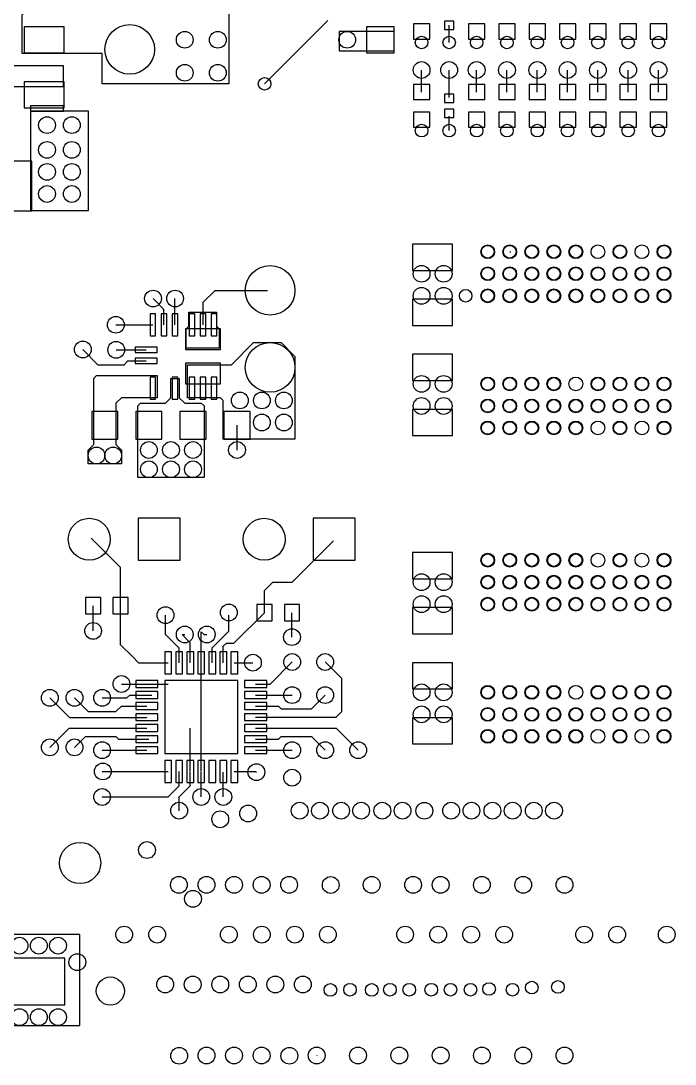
# Model space of a CAD drawing. Extents: x 1 to 15.9, y 0.4 to 4.
# Drawn here: x 1.821 to 2.756, y 1.016 to 2.507 of the extents above; entities that cross this region are included whole.
import ezdxf

# ---------------------------------------------------------------- set-up
doc = ezdxf.new("R2010")
doc.units = 0
doc.layers.get('0').update_dxf_attribs({"linetype": 'CONTINUOUS'})
doc.layers.add('gtl', color=1, linetype='CONTINUOUS')

# ---------------------------------------------------------------- blocks, each defined once
blk = doc.blocks.new('D15')
blk.add_lwpolyline([(-0.01085, -0.0118), (0.01085, -0.0118), (0.01085, 0.0118), (-0.01085, 0.0118)], close=True)
blk = doc.blocks.new('D16')
blk.add_lwpolyline([(-0.0069, -0.0059), (0.0069, -0.0059), (0.0069, 0.0059), (-0.0069, 0.0059)], close=True)
blk = doc.blocks.new('D18')
blk.add_lwpolyline([(-0.0118, -0.01085), (0.0118, -0.01085), (0.0118, 0.01085), (-0.0118, 0.01085)], close=True)
blk = doc.blocks.new('D19')
blk.add_lwpolyline([(-0.0197, -0.0187), (0.0197, -0.0187), (0.0197, 0.0187), (-0.0197, 0.0187)], close=True)
blk = doc.blocks.new('D24')
blk.add_lwpolyline([(-0.02855, -0.0187), (0.02855, -0.0187), (0.02855, 0.0187), (-0.02855, 0.0187)], close=True)
blk = doc.blocks.new('D26')
blk.add_lwpolyline([(-0.00395, -0.01575), (0.00395, -0.01575), (0.00395, 0.01575), (-0.00395, 0.01575)], close=True)
blk = doc.blocks.new('D27')
blk.add_lwpolyline([(-0.01575, -0.00395), (0.01575, -0.00395), (0.01575, 0.00395), (-0.01575, 0.00395)], close=True)
blk = doc.blocks.new('D28')
blk.add_lwpolyline([(-0.02265, -0.03545), (0.02265, -0.03545), (0.02265, 0.03545), (-0.02265, 0.03545)], close=True)
blk = doc.blocks.new('D33')
blk.add_lwpolyline([(-0.0187, -0.0197), (0.0187, -0.0197), (0.0187, 0.0197), (-0.0187, 0.0197)], close=True)
blk = doc.blocks.new('D35')
blk.add_circle((0, 0), 0.00985)
blk = doc.blocks.new('D39')
blk.add_circle((0, 0), 0.0295)
blk = doc.blocks.new('D50')
blk.add_lwpolyline([(-0.01575, -0.0049), (0.01575, -0.0049), (0.01575, 0.0049), (-0.01575, 0.0049)], close=True)
blk = doc.blocks.new('D51')
blk.add_lwpolyline([(-0.0049, -0.01575), (0.0049, -0.01575), (0.0049, 0.01575), (-0.0049, 0.01575)], close=True)
blk = doc.blocks.new('D52')
blk.add_lwpolyline([(-0.05215, -0.05215), (0.05215, -0.05215), (0.05215, 0.05215), (-0.05215, 0.05215)], close=True)
blk = doc.blocks.new('D54')
blk.add_lwpolyline([(-0.0492, -0.03345), (0.0492, -0.03345), (0.0492, 0.03345), (-0.0492, 0.03345)], close=True)
blk = doc.blocks.new('D83')
blk.add_lwpolyline([(-0.06275, -0.06495), (0.06275, -0.06495), (0.06275, 0.06495), (-0.06275, 0.06495)], close=True)
blk = doc.blocks.new('D95')
blk.add_lwpolyline([(-0.0236, -0.00395), (0.0236, -0.00395), (0.0236, 0.00395), (-0.0236, 0.00395)], close=True)
blk = doc.blocks.new('D98')
blk.add_lwpolyline([(-0.04135, -0.07085), (0.04135, -0.07085), (0.04135, 0.07085), (-0.04135, 0.07085)], close=True)
blk = doc.blocks.new('D100')
blk.add_lwpolyline([(-0.07875, -0.01475), (0.07875, -0.01475), (0.07875, 0.01475), (-0.07875, 0.01475)], close=True)
blk = doc.blocks.new('D105')
blk.add_lwpolyline([(-0.0251, -0.01475), (0.0251, -0.01475), (0.0251, 0.01475), (-0.0251, 0.01475)], close=True)
blk = doc.blocks.new('D106')
blk.add_lwpolyline([(-0.03935, -0.0138), (0.03935, -0.0138), (0.03935, 0.0138), (-0.03935, 0.0138)], close=True)
blk = doc.blocks.new('D109')
blk.add_circle((0, 0), 0.0201)
blk = doc.blocks.new('D110')
blk.add_circle((0, 0), 0.03)
blk = doc.blocks.new('D112')
blk.add_lwpolyline([(-0.03, -0.03), (0.03, -0.03), (0.03, 0.03), (-0.03, 0.03)], close=True)
blk = doc.blocks.new('D113')
blk.add_circle((0, 0), 0.0355)
blk = doc.blocks.new('D120')
blk.add_circle((0, 0), 0.012)
blk = doc.blocks.new('D121')
blk.add_circle((0, 0), 0.009)

msp = doc.modelspace()

# ---------------------------------------------------------------- linework, layer by layer
at = {"layer": 'gtl', "color": 1}
for points in [[(2.1181, 2.4173), (1.937, 2.4173), (1.937, 2.4606), (1.8228, 2.4606), (1.8228, 2.5157), (1.8307, 2.5236), (1.8819, 2.5236), (1.8819, 2.5591), (2.1181, 2.5591), (2.1181, 2.4173)], [(2.1693, 2.4173), (2.2598, 2.5079)], [(2.4331, 2.4764), (2.4331, 2.501)], [(2.3937, 2.4055), (2.3937, 2.437)], [(2.4331, 2.3976), (2.4331, 2.437)], [(2.4724, 2.4055), (2.4724, 2.437)], [(2.5157, 2.4055), (2.5157, 2.437)], [(2.5591, 2.4055), (2.5591, 2.437)], [(2.6024, 2.4055), (2.6024, 2.437)], [(2.6457, 2.4055), (2.6457, 2.437)], [(2.689, 2.4055), (2.689, 2.437)], [(2.7323, 2.4055), (2.7323, 2.437)], [(2.4331, 2.3504), (2.4331, 2.3711)], [(2.4331, 2.3504), (2.4331, 2.3504)], [(2.4882, 2.1772), (2.4882, 2.1772)], [(2.5197, 2.1772), (2.5212, 2.1772)], [(2.4882, 2.1457), (2.4882, 2.1457)], [(2.4882, 2.1457), (2.4882, 2.1457)], [(2.5197, 2.1457), (2.5197, 2.1457)], [(2.5512, 2.1457), (2.5512, 2.1457)], [(2.5827, 2.1457), (2.5827, 2.1457)], [(2.0813, 2.0728), (2.0813, 2.1049), (2.0984, 2.122)], [(2.0984, 2.122), (2.1732, 2.122)], [(2.0098, 2.1102), (2.0254, 2.0947)], [(2.0411, 2.0728), (2.0411, 2.1102)], [(2.4882, 2.1142), (2.4882, 2.1142)], [(2.5197, 2.1142), (2.5197, 2.1142)], [(2.5512, 2.1142), (2.5512, 2.1142)], [(2.0254, 2.0728), (2.0254, 2.0947)], [(2.1004, 2.0709), (2.1043, 2.0669), (2.1043, 2.0394), (2.0571, 2.0394), (2.0571, 2.0669), (2.061, 2.0709), (2.061, 2.0906), (2.1004, 2.0906), (2.1004, 2.0709)], [(1.9567, 2.0728), (2.0096, 2.0728)], [(2.2126, 2.0276), (2.2126, 1.9094), (2.1102, 1.9094), (2.1102, 1.9646), (2.1063, 1.9685), (2.0591, 1.9685), (2.0591, 2.0157), (2.122, 2.0157), (2.1535, 2.0472), (2.1929, 2.0472), (2.2126, 2.0276)], [(1.9094, 2.0374), (1.9311, 2.0157)], [(1.9572, 2.0369), (2.0001, 2.0369)], [(1.9311, 2.0157), (1.9685, 2.0157)], [(1.9685, 2.0157), (1.9739, 2.0212)], [(1.9739, 2.0212), (2.0001, 2.0212)], [(2.0157, 1.9685), (1.9646, 1.9685), (1.9567, 1.9606), (1.9567, 1.9016), (1.9646, 1.8937), (1.9646, 1.874), (1.9173, 1.874), (1.9173, 1.8937), (1.9252, 1.9016), (1.9252, 1.9961), (1.9291, 2), (2.0157, 2), (2.0157, 1.9685)], [(2.0472, 1.9685), (2.0551, 1.9606), (2.0787, 1.9606), (2.0827, 1.9567), (2.0827, 1.8543), (1.9882, 1.8543), (1.9882, 1.9567), (1.9921, 1.9606), (2.0276, 1.9606), (2.0354, 1.9685), (2.0354, 1.9961), (2.0472, 1.9961), (2.0472, 1.9685)], [(2.1299, 1.8937), (2.1299, 1.9291)], [(1.9213, 1.7677), (1.9634, 1.7256)], [(2.1691, 1.6927), (2.1811, 1.7047), (2.2087, 1.7047), (2.2677, 1.7638)], [(1.9634, 1.6711), (1.9634, 1.7256)], [(2.1691, 1.6612), (2.1691, 1.6927)], [(1.9241, 1.635), (1.9241, 1.6711)], [(1.9634, 1.6153), (1.9634, 1.6711)], [(2.0276, 1.6299), (2.0276, 1.6575)], [(2.0945, 1.6109), (2.1181, 1.6345), (2.1181, 1.6575)], [(2.1255, 1.6176), (2.169, 1.6611)], [(2.169, 1.6611), (2.1691, 1.6612)], [(2.1691, 1.6612), (2.1693, 1.6614)], [(2.2084, 1.6262), (2.2084, 1.6611)], [(2.0276, 1.6299), (2.0472, 1.6102)], [(2.0512, 1.6299), (2.063, 1.6181)], [(2.0512, 1.6299), (2.0551, 1.6299)], [(2.0787, 1.5896), (2.0787, 1.6339)], [(2.0787, 1.6339), (2.0827, 1.6299), (2.0866, 1.6299)], [(1.9634, 1.6153), (1.9803, 1.5984)], [(2.063, 1.5896), (2.063, 1.6181)], [(2.1102, 1.6132), (2.1146, 1.6176)], [(2.1102, 1.5896), (2.1102, 1.6132)], [(2.1146, 1.6176), (2.1255, 1.6176)], [(1.9803, 1.5984), (1.9892, 1.5896)], [(2.0472, 1.5896), (2.0472, 1.6102)], [(2.0945, 1.5896), (2.0945, 1.6109)], [(1.9892, 1.5896), (2.0315, 1.5896)], [(2.0787, 1.5118), (2.0787, 1.5896)], [(2.126, 1.5896), (2.1526, 1.5896)], [(2.1772, 1.5591), (2.2087, 1.5906)], [(2.2559, 1.5906), (2.2795, 1.5669)], [(2.2795, 1.5197), (2.2795, 1.5669)], [(1.9646, 1.5591), (2.001, 1.5591)], [(2.001, 1.5591), (2.0315, 1.5591)], [(2.1565, 1.5591), (2.1772, 1.5591)], [(1.8622, 1.5394), (1.8904, 1.5112), (2.0004, 1.5112)], [(1.8976, 1.5394), (1.9173, 1.5197), (1.9567, 1.5197)], [(1.937, 1.5394), (1.9724, 1.5394)], [(1.9724, 1.5394), (1.9764, 1.5433)], [(1.9764, 1.5433), (2.001, 1.5433)], [(2.001, 1.5433), (2.0079, 1.5433)], [(2.1565, 1.5433), (2.2087, 1.5433)], [(2.2362, 1.5236), (2.2559, 1.5433)], [(1.9567, 1.5197), (1.9646, 1.5276), (2.001, 1.5276)], [(2.1565, 1.5276), (2.189, 1.5276)], [(2.189, 1.5276), (2.1929, 1.5236)], [(2.1929, 1.5236), (2.2362, 1.5236)], [(2.0004, 1.5112), (2.001, 1.5118)], [(2.0787, 1.4341), (2.0787, 1.5118)], [(2.1565, 1.5118), (2.2717, 1.5118), (2.2795, 1.5197)], [(1.8622, 1.4685), (1.8898, 1.4961)], [(1.8898, 1.4961), (2.001, 1.4961)], [(2.063, 1.4341), (2.063, 1.4961)], [(2.1565, 1.4961), (2.2717, 1.4961)], [(2.2717, 1.4961), (2.3031, 1.4646)], [(1.8976, 1.4685), (1.9134, 1.4843)], [(1.9134, 1.4843), (1.9567, 1.4843), (1.9606, 1.4803)], [(1.9606, 1.4803), (2.001, 1.4803)], [(2.001, 1.4803), (2.0039, 1.4803)], [(2.001, 1.4803), (2.001, 1.4803)], [(2.1565, 1.4803), (2.189, 1.4803), (2.1929, 1.4843)], [(2.1929, 1.4843), (2.2362, 1.4843)], [(2.2362, 1.4843), (2.2559, 1.4646)], [(1.937, 1.4646), (2.001, 1.4646)], [(2.1565, 1.4646), (2.2087, 1.4646)], [(1.937, 1.4331), (1.938, 1.4341)], [(1.938, 1.4341), (2.0315, 1.4341)], [(2.0472, 1.4134), (2.0472, 1.4341)], [(2.0472, 1.3976), (2.063, 1.4134), (2.063, 1.4333)], [(2.0787, 1.3976), (2.0787, 1.4333)], [(2.1102, 1.3976), (2.1102, 1.4333)], [(2.126, 1.4341), (2.1565, 1.4341)], [(2.1565, 1.4341), (2.1575, 1.4331)], [(2.0315, 1.3976), (2.0472, 1.4134)], [(1.937, 1.3976), (2.0315, 1.3976)], [(2.0472, 1.378), (2.0472, 1.3976)], [(2.2437, 1.028), (2.2441, 1.0276)]]:
    msp.add_lwpolyline(points, dxfattribs=at)

# ---------------------------------------------------------------- block references
at = {"layer": 'gtl'}
for name, p in [('D16', (2.4331, 2.501)), ('D24', (1.8543, 2.4803)), ('D113', (1.9764, 2.4665)), ('D120', (2.0551, 2.4803)), ('D120', (2.1024, 2.4803)), ('D120', (2.2874, 2.4803)), ('D106', (2.315, 2.4783)), ('D19', (2.3346, 2.4803)), ('D18', (2.3937, 2.4921)), ('D18', (2.4724, 2.4921)), ('D18', (2.5157, 2.4921)), ('D18', (2.5591, 2.4921)), ('D18', (2.6024, 2.4921)), ('D18', (2.6457, 2.4921)), ('D18', (2.689, 2.4921)), ('D18', (2.7323, 2.4921)), ('D121', (2.3937, 2.4764)), ('D121', (2.4331, 2.4764)), ('D121', (2.4724, 2.4764)), ('D121', (2.5157, 2.4764)), ('D121', (2.5591, 2.4764)), ('D121', (2.6024, 2.4764)), ('D121', (2.6457, 2.4764)), ('D121', (2.689, 2.4764)), ('D121', (2.7323, 2.4764)), ('D120', (2.3937, 2.437)), ('D120', (2.4331, 2.437)), ('D120', (2.4724, 2.437)), ('D120', (2.5157, 2.437)), ('D120', (2.5591, 2.437)), ('D120', (2.6024, 2.437)), ('D120', (2.6457, 2.437)), ('D120', (2.689, 2.437)), ('D120', (2.7323, 2.437)), ('D100', (1.8032, 2.4281)), ('D120', (2.0551, 2.4331)), ('D120', (2.1024, 2.4331)), ('D24', (1.8543, 2.4016)), ('D121', (2.1693, 2.4173)), ('D18', (2.3937, 2.4055)), ('D16', (2.4331, 2.3967)), ('D18', (2.4724, 2.4055)), ('D18', (2.5157, 2.4055)), ('D18', (2.5591, 2.4055)), ('D18', (2.6024, 2.4055)), ('D18', (2.6457, 2.4055)), ('D18', (2.689, 2.4055)), ('D18', (2.7323, 2.4055)), ('D98', (1.876, 2.3071)), ('D95', (1.8583, 2.3819)), ('D18', (2.3937, 2.3661)), ('D16', (2.4331, 2.375)), ('D18', (2.4724, 2.3661)), ('D18', (2.5157, 2.3661)), ('D18', (2.5591, 2.3661)), ('D18', (2.6024, 2.3661)), ('D18', (2.6457, 2.3661)), ('D18', (2.689, 2.3661)), ('D18', (2.7323, 2.3661)), ('D120', (1.8583, 2.3583)), ('D120', (1.8937, 2.3583)), ('D121', (2.3937, 2.3504)), ('D121', (2.4331, 2.3504)), ('D121', (2.4724, 2.3504)), ('D121', (2.5157, 2.3504)), ('D121', (2.5591, 2.3504)), ('D121', (2.6024, 2.3504)), ('D121', (2.6457, 2.3504)), ('D121', (2.689, 2.3504)), ('D121', (2.7323, 2.3504)), ('D120', (1.8583, 2.3228)), ('D120', (1.8937, 2.3228)), ('D28', (1.814, 2.2712)), ('D120', (1.8583, 2.2913)), ('D120', (1.8937, 2.2913)), ('D120', (1.8583, 2.2598)), ('D120', (1.8937, 2.2598)), ('D24', (2.4094, 2.1693)), ('D35', (2.4882, 2.1772)), ('D121', (2.4882, 2.1772)), ('D35', (2.5197, 2.1772)), ('D121', (2.5197, 2.1772)), ('D35', (2.5512, 2.1772)), ('D121', (2.5512, 2.1772)), ('D35', (2.5827, 2.1772)), ('D121', (2.5827, 2.1772)), ('D35', (2.6142, 2.1772)), ('D121', (2.6142, 2.1772)), ('D35', (2.6457, 2.1772)), ('D35', (2.6772, 2.1772)), ('D121', (2.6772, 2.1772)), ('D35', (2.7087, 2.1772)), ('D35', (2.7402, 2.1772)), ('D121', (2.7402, 2.1772)), ('D113', (2.1772, 2.122)), ('D120', (2.3937, 2.1457)), ('D120', (2.4252, 2.1457)), ('D35', (2.4882, 2.1457)), ('D121', (2.4882, 2.1457)), ('D35', (2.5197, 2.1457)), ('D121', (2.5197, 2.1457)), ('D35', (2.5512, 2.1457)), ('D121', (2.5512, 2.1457)), ('D35', (2.5827, 2.1457)), ('D121', (2.5827, 2.1457)), ('D35', (2.6142, 2.1457)), ('D121', (2.6142, 2.1457)), ('D35', (2.6457, 2.1457)), ('D121', (2.6457, 2.1457)), ('D35', (2.6772, 2.1457)), ('D121', (2.6772, 2.1457)), ('D35', (2.7087, 2.1457)), ('D121', (2.7087, 2.1457)), ('D35', (2.7402, 2.1457)), ('D121', (2.7402, 2.1457)), ('D120', (2.0098, 2.1102)), ('D120', (2.0413, 2.1102)), ('D120', (2.3937, 2.1142)), ('D120', (2.4252, 2.1142)), ('D121', (2.4567, 2.1142)), ('D35', (2.4882, 2.1142)), ('D121', (2.4882, 2.1142)), ('D35', (2.5197, 2.1142)), ('D121', (2.5197, 2.1142)), ('D35', (2.5512, 2.1142)), ('D121', (2.5512, 2.1142)), ('D35', (2.5827, 2.1142)), ('D121', (2.5827, 2.1142)), ('D35', (2.6142, 2.1142)), ('D121', (2.6142, 2.1142)), ('D35', (2.6457, 2.1142)), ('D121', (2.6457, 2.1142)), ('D35', (2.6772, 2.1142)), ('D121', (2.6772, 2.1142)), ('D35', (2.7087, 2.1142)), ('D121', (2.7087, 2.1142)), ('D35', (2.7402, 2.1142)), ('D121', (2.7402, 2.1142)), ('D24', (2.4094, 2.0906)), ('D26', (2.0096, 2.0728)), ('D26', (2.0254, 2.0728)), ('D26', (2.0411, 2.0728)), ('D26', (2.0656, 2.0728)), ('D26', (2.0813, 2.0728)), ('D26', (2.097, 2.0728)), ('D120', (1.9567, 2.0728)), ('D105', (2.0812, 2.0522)), ('D120', (1.9094, 2.0374)), ('D120', (1.9572, 2.0369)), ('D113', (2.1772, 2.0118)), ('D27', (2.0001, 2.0369)), ('D24', (2.4094, 2.0118)), ('D27', (2.0001, 2.0212)), ('D105', (2.0812, 2.003)), ('D120', (2.3937, 1.9882)), ('D120', (2.4252, 1.9882)), ('D26', (2.0096, 1.9823)), ('D26', (2.0411, 1.9823)), ('D26', (2.0656, 1.9823)), ('D26', (2.0813, 1.9823)), ('D26', (2.097, 1.9823)), ('D35', (2.4882, 1.9882)), ('D121', (2.4882, 1.9882)), ('D35', (2.5197, 1.9882)), ('D121', (2.5197, 1.9882)), ('D35', (2.5512, 1.9882)), ('D121', (2.5512, 1.9882)), ('D35', (2.5827, 1.9882)), ('D121', (2.5827, 1.9882)), ('D35', (2.6142, 1.9882)), ('D35', (2.6457, 1.9882)), ('D121', (2.6457, 1.9882)), ('D35', (2.6772, 1.9882)), ('D121', (2.6772, 1.9882)), ('D35', (2.7087, 1.9882)), ('D121', (2.7087, 1.9882)), ('D35', (2.7402, 1.9882)), ('D121', (2.7402, 1.9882)), ('D120', (2.1339, 1.9646)), ('D120', (2.1654, 1.9646)), ('D120', (2.1969, 1.9646)), ('D120', (2.3937, 1.9567)), ('D120', (2.4252, 1.9567)), ('D35', (2.4882, 1.9567)), ('D121', (2.4882, 1.9567)), ('D35', (2.5197, 1.9567)), ('D121', (2.5197, 1.9567)), ('D35', (2.5512, 1.9567)), ('D121', (2.5512, 1.9567)), ('D35', (2.5827, 1.9567)), ('D121', (2.5827, 1.9567)), ('D35', (2.6142, 1.9567)), ('D121', (2.6142, 1.9567)), ('D35', (2.6457, 1.9567)), ('D121', (2.6457, 1.9567)), ('D35', (2.6772, 1.9567)), ('D121', (2.6772, 1.9567)), ('D35', (2.7087, 1.9567)), ('D121', (2.7087, 1.9567)), ('D35', (2.7402, 1.9567)), ('D121', (2.7402, 1.9567)), ('D33', (1.9409, 1.9291)), ('D33', (2.0039, 1.9291)), ('D33', (2.0669, 1.9291)), ('D33', (2.1299, 1.9291)), ('D120', (2.1654, 1.9331)), ('D120', (2.1969, 1.9331)), ('D24', (2.4094, 1.9331)), ('D35', (2.4882, 1.9252)), ('D121', (2.4882, 1.9252)), ('D35', (2.5197, 1.9252)), ('D121', (2.5197, 1.9252)), ('D35', (2.5512, 1.9252)), ('D121', (2.5512, 1.9252)), ('D35', (2.5827, 1.9252)), ('D121', (2.5827, 1.9252)), ('D35', (2.6142, 1.9252)), ('D121', (2.6142, 1.9252)), ('D35', (2.6457, 1.9252)), ('D35', (2.6772, 1.9252)), ('D121', (2.6772, 1.9252)), ('D35', (2.7087, 1.9252)), ('D35', (2.7402, 1.9252)), ('D121', (2.7402, 1.9252)), ('D120', (1.9291, 1.8858)), ('D120', (1.9528, 1.8858)), ('D120', (2.0039, 1.8937)), ('D120', (2.0354, 1.8937)), ('D120', (2.0669, 1.8937)), ('D120', (2.1299, 1.8937)), ('D120', (2.0039, 1.8661)), ('D120', (2.0354, 1.8661)), ('D120', (2.0669, 1.8661)), ('D110', (1.9187, 1.7661)), ('D112', (2.0187, 1.7661)), ('D110', (2.1687, 1.7661)), ('D112', (2.2687, 1.7661)), ('D24', (2.4094, 1.7283)), ('D35', (2.4882, 1.7362)), ('D35', (2.5197, 1.7362)), ('D35', (2.5512, 1.7362)), ('D35', (2.5827, 1.7362)), ('D35', (2.6142, 1.7362)), ('D35', (2.6457, 1.7362)), ('D35', (2.6772, 1.7362)), ('D35', (2.7087, 1.7362)), ('D35', (2.7402, 1.7362)), ('D121', (2.4882, 1.7362)), ('D121', (2.5197, 1.7362)), ('D121', (2.5512, 1.7362)), ('D121', (2.5827, 1.7362)), ('D121', (2.6142, 1.7362)), ('D121', (2.6772, 1.7362)), ('D121', (2.7402, 1.7362)), ('D120', (2.3937, 1.7047)), ('D120', (2.4252, 1.7047)), ('D35', (2.4882, 1.7047)), ('D121', (2.4882, 1.7047)), ('D35', (2.5197, 1.7047)), ('D121', (2.5197, 1.7047)), ('D35', (2.5512, 1.7047)), ('D121', (2.5512, 1.7047)), ('D35', (2.5827, 1.7047)), ('D121', (2.5827, 1.7047)), ('D35', (2.6142, 1.7047)), ('D121', (2.6142, 1.7047)), ('D35', (2.6457, 1.7047)), ('D121', (2.6457, 1.7047)), ('D35', (2.6772, 1.7047)), ('D121', (2.6772, 1.7047)), ('D35', (2.7087, 1.7047)), ('D121', (2.7087, 1.7047)), ('D35', (2.7402, 1.7047)), ('D121', (2.7402, 1.7047)), ('D15', (1.9241, 1.6711)), ('D15', (1.9634, 1.6711)), ('D120', (2.1181, 1.6614)), ('D15', (2.1691, 1.6611)), ('D15', (2.2084, 1.6611)), ('D120', (2.3937, 1.6732)), ('D120', (2.4252, 1.6732)), ('D35', (2.4882, 1.6732)), ('D121', (2.4882, 1.6732)), ('D35', (2.5197, 1.6732)), ('D121', (2.5197, 1.6732)), ('D35', (2.5512, 1.6732)), ('D121', (2.5512, 1.6732)), ('D35', (2.5827, 1.6732)), ('D121', (2.5827, 1.6732)), ('D35', (2.6142, 1.6732)), ('D121', (2.6142, 1.6732)), ('D35', (2.6457, 1.6732)), ('D121', (2.6457, 1.6732)), ('D35', (2.6772, 1.6732)), ('D121', (2.6772, 1.6732)), ('D35', (2.7087, 1.6732)), ('D121', (2.7087, 1.6732)), ('D35', (2.7402, 1.6732)), ('D121', (2.7402, 1.6732)), ('D120', (2.0276, 1.6575)), ('D24', (2.4094, 1.6496)), ('D120', (1.9241, 1.635)), ('D120', (2.0551, 1.6299)), ('D120', (2.0866, 1.6299)), ('D120', (2.2084, 1.6262)), ('D51', (2.0315, 1.5896)), ('D51', (2.0472, 1.5896)), ('D51', (2.063, 1.5896)), ('D51', (2.0787, 1.5896)), ('D51', (2.0945, 1.5896)), ('D51', (2.1102, 1.5896)), ('D51', (2.126, 1.5896)), ('D120', (2.1526, 1.5896)), ('D120', (2.2087, 1.5906)), ('D120', (2.2559, 1.5906)), ('D24', (2.4094, 1.5709)), ('D120', (1.9646, 1.5591)), ('D120', (1.8622, 1.5394)), ('D120', (1.8976, 1.5394)), ('D120', (1.937, 1.5394)), ('D50', (2.001, 1.5591)), ('D52', (2.0787, 1.5118)), ('D50', (2.1565, 1.5591)), ('D120', (2.2087, 1.5433)), ('D120', (2.2559, 1.5433)), ('D120', (2.3937, 1.5472)), ('D120', (2.4252, 1.5472)), ('D35', (2.4882, 1.5472)), ('D121', (2.4882, 1.5472)), ('D35', (2.5197, 1.5472)), ('D121', (2.5197, 1.5472)), ('D35', (2.5512, 1.5472)), ('D121', (2.5512, 1.5472)), ('D35', (2.5827, 1.5472)), ('D121', (2.5827, 1.5472)), ('D35', (2.6142, 1.5472)), ('D35', (2.6457, 1.5472)), ('D121', (2.6457, 1.5472)), ('D35', (2.6772, 1.5472)), ('D121', (2.6772, 1.5472)), ('D35', (2.7087, 1.5472)), ('D121', (2.7087, 1.5472)), ('D35', (2.7402, 1.5472)), ('D121', (2.7402, 1.5472)), ('D50', (2.001, 1.5433)), ('D50', (2.1565, 1.5433)), ('D50', (2.001, 1.5276)), ('D50', (2.1565, 1.5276)), ('D120', (2.3937, 1.5157)), ('D120', (2.4252, 1.5157)), ('D35', (2.4882, 1.5157)), ('D121', (2.4882, 1.5157)), ('D35', (2.5197, 1.5157)), ('D121', (2.5197, 1.5157)), ('D35', (2.5512, 1.5157)), ('D121', (2.5512, 1.5157)), ('D35', (2.5827, 1.5157)), ('D121', (2.5827, 1.5157)), ('D35', (2.6142, 1.5157)), ('D121', (2.6142, 1.5157)), ('D35', (2.6457, 1.5157)), ('D121', (2.6457, 1.5157)), ('D35', (2.6772, 1.5157)), ('D121', (2.6772, 1.5157)), ('D35', (2.7087, 1.5157)), ('D121', (2.7087, 1.5157)), ('D35', (2.7402, 1.5157)), ('D121', (2.7402, 1.5157)), ('D50', (2.001, 1.5118)), ('D50', (2.1565, 1.5118)), ('D24', (2.4094, 1.4921)), ('D50', (2.001, 1.4961)), ('D50', (2.1565, 1.4961)), ('D35', (2.4882, 1.4843)), ('D121', (2.4882, 1.4843)), ('D35', (2.5197, 1.4843)), ('D121', (2.5197, 1.4843)), ('D35', (2.5512, 1.4843)), ('D121', (2.5512, 1.4843)), ('D35', (2.5827, 1.4843)), ('D121', (2.5827, 1.4843)), ('D35', (2.6142, 1.4843)), ('D121', (2.6142, 1.4843)), ('D35', (2.6457, 1.4843)), ('D35', (2.6772, 1.4843)), ('D121', (2.6772, 1.4843)), ('D35', (2.7087, 1.4843)), ('D35', (2.7402, 1.4843)), ('D121', (2.7402, 1.4843)), ('D120', (1.8622, 1.4685)), ('D120', (1.8976, 1.4685)), ('D50', (2.001, 1.4803)), ('D50', (2.1565, 1.4803)), ('D120', (1.937, 1.4646)), ('D50', (2.001, 1.4646)), ('D50', (2.1565, 1.4646)), ('D120', (2.2087, 1.4646)), ('D120', (2.2559, 1.4646)), ('D120', (2.3031, 1.4646)), ('D51', (2.0315, 1.4341)), ('D51', (2.0472, 1.4341)), ('D51', (2.063, 1.4341)), ('D51', (2.0787, 1.4341)), ('D51', (2.0945, 1.4341)), ('D51', (2.1102, 1.4341)), ('D51', (2.126, 1.4341)), ('D120', (1.938, 1.4341)), ('D120', (2.1575, 1.4331)), ('D120', (2.2087, 1.4252)), ('D120', (1.937, 1.3976)), ('D120', (2.0787, 1.3976)), ('D120', (2.1102, 1.3976)), ('D120', (2.0472, 1.378)), ('D120', (2.2194, 1.378)), ('D120', (2.2484, 1.378)), ('D120', (2.2786, 1.378)), ('D120', (2.3072, 1.378)), ('D120', (2.3375, 1.378)), ('D120', (2.3665, 1.378)), ('D120', (2.3976, 1.3779)), ('D120', (2.4359, 1.378)), ('D120', (2.4649, 1.378)), ('D120', (2.4949, 1.378)), ('D120', (2.5239, 1.378)), ('D120', (2.554, 1.378)), ('D120', (2.583, 1.378)), ('D120', (2.1059, 1.3657)), ('D120', (2.1457, 1.374)), ('D39', (1.9055, 1.3032)), ('D120', (2.0012, 1.3217)), ('D120', (2.0468, 1.272)), ('D120', (2.0862, 1.272)), ('D120', (2.1256, 1.272)), ('D120', (2.165, 1.272)), ('D120', (2.2043, 1.272)), ('D120', (2.2638, 1.2717)), ('D120', (2.3224, 1.272)), ('D120', (2.3815, 1.272)), ('D120', (2.4209, 1.272)), ('D120', (2.4799, 1.272)), ('D120', (2.539, 1.272)), ('D120', (2.598, 1.272)), ('D120', (2.0669, 1.252)), ('D120', (1.9685, 1.2008)), ('D120', (2.0157, 1.2008)), ('D120', (2.1181, 1.2008)), ('D120', (2.1654, 1.2008)), ('D120', (2.2126, 1.2008)), ('D120', (2.2598, 1.2008)), ('D120', (2.3701, 1.2008)), ('D120', (2.4173, 1.2008)), ('D120', (2.4646, 1.2008)), ('D120', (2.5118, 1.2008)), ('D120', (2.626, 1.2008)), ('D120', (2.6732, 1.2008)), ('D120', (2.7441, 1.2008)), ('D83', (1.8423, 1.1358)), ('D120', (1.8189, 1.185)), ('D120', (1.8465, 1.185)), ('D120', (1.874, 1.185)), ('D54', (1.8346, 1.1339)), ('D120', (1.9016, 1.1614)), ('D109', (1.9488, 1.1201)), ('D120', (2.0272, 1.1295)), ('D120', (2.0665, 1.1295)), ('D120', (2.1059, 1.1295)), ('D120', (2.1453, 1.1295)), ('D120', (2.1846, 1.1295)), ('D120', (2.224, 1.1295)), ('D121', (2.5512, 1.125)), ('D121', (2.5886, 1.126)), ('D121', (2.2634, 1.1217)), ('D121', (2.2913, 1.122)), ('D121', (2.3224, 1.1217)), ('D121', (2.3484, 1.122)), ('D121', (2.376, 1.122)), ('D121', (2.4075, 1.122)), ('D121', (2.435, 1.122)), ('D121', (2.4636, 1.122)), ('D121', (2.4902, 1.123)), ('D121', (2.5236, 1.122)), ('D120', (1.8189, 1.0827)), ('D120', (1.8465, 1.0827)), ('D120', (1.874, 1.0827)), ('D120', (2.0472, 1.0276)), ('D120', (2.0862, 1.028)), ('D120', (2.1256, 1.028)), ('D120', (2.165, 1.028)), ('D120', (2.2047, 1.0276)), ('D120', (2.2437, 1.028)), ('D120', (2.3028, 1.028)), ('D120', (2.3618, 1.028)), ('D120', (2.4209, 1.028)), ('D120', (2.4799, 1.028)), ('D120', (2.539, 1.028)), ('D120', (2.598, 1.028))]:
    msp.add_blockref(name, p, dxfattribs=at)

doc.saveas('drawing.dxf')
